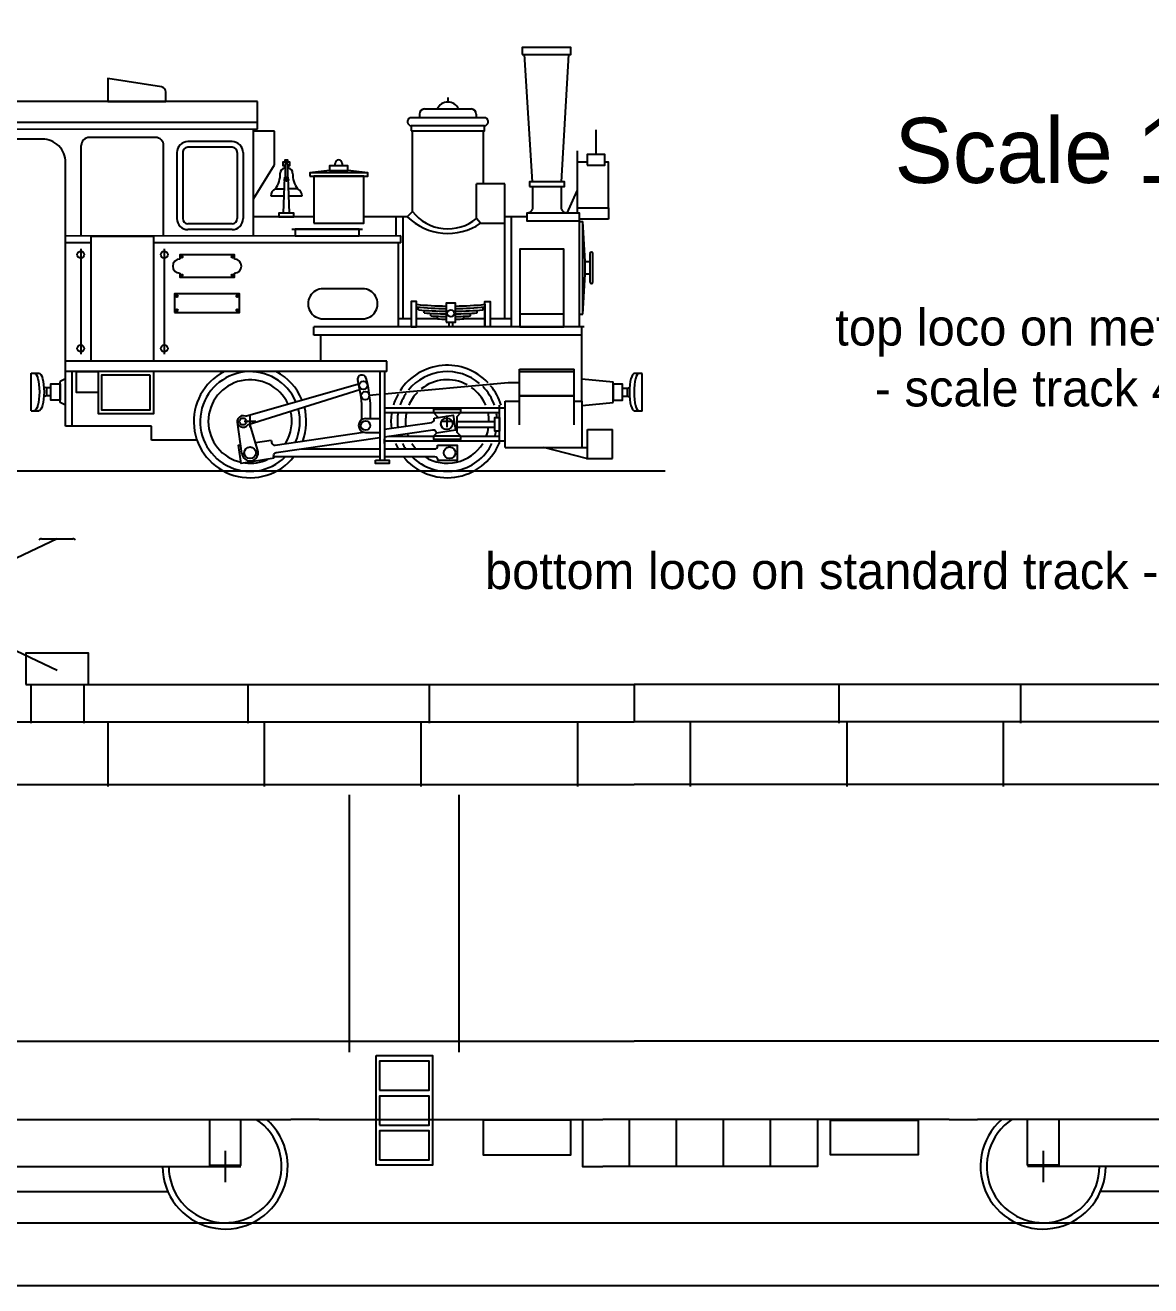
# Model space of a CAD drawing. Extents: x -9190 to 21925, y -3698 to 11555.
# Drawn here: x 19556.3 to 19987.5, y 3560 to 4043.2 of the extents above; entities that cross this region are included whole.
import ezdxf

# ---------------------------------------------------------------- set-up
doc = ezdxf.new("R2010")
doc.units = 0
doc.layers.get('0').update_dxf_attribs({"linetype": 'CONTINUOUS'})

msp = doc.modelspace()

# ---------------------------------------------------------------- linework, layer by layer
for p, q in [((19750.65, 3983.2), (19747.54, 4032.02)), ((19761.76, 3983.2), (19764.56, 4032.02)), ((19645.32, 4013.98), (19540.43, 4013.98)), ((19645.32, 4003.33), (19645.32, 4013.98)), ((19709.32, 4011.13), (19727.09, 4011.13)), ((19718.21, 4015.58), (19718.21, 4013.8)), ((19703.76, 4007.8), (19732.65, 4007.8)), ((19707.32, 4009.13), (19707.32, 4009.13)), ((19707.32, 4009.13), (19707.32, 4007.8)), ((19729.09, 4009.13), (19729.09, 4007.8)), ((19645.32, 4006), (19540.43, 4005.98)), ((19645.32, 4003.33), (19540.43, 4003.32)), ((19643.76, 3962.44), (19643.76, 4003.33)), ((19651.76, 4002.66), (19643.76, 4002.65)), ((19651.76, 3989.77), (19651.76, 4002.66)), ((19774.97, 4003.08), (19774.97, 3993.63)), ((19562.87, 3999.55), (19544.31, 3999.54)), ((19577.76, 3962.43), (19577.76, 3997.1)), ((19606.21, 4000.22), (19580.87, 4000.21)), ((19609.32, 3962.43), (19609.32, 3997.1)), ((19635.54, 3998.67), (19618.65, 3998.66)), ((19635.54, 3996.44), (19618.65, 3996.44)), ((19614.43, 3994.44), (19614.43, 3969.11)), ((19616.65, 3994.44), (19616.65, 3969.11)), ((19637.54, 3994.44), (19637.54, 3969.11)), ((19639.76, 3994.44), (19639.76, 3969.11)), ((19767.76, 3995.13), (19767.76, 3971.13)), ((19571.76, 3889.54), (19571.76, 3990.66)), ((19643.76, 3976.65), (19651.76, 3989.77)), ((19655.92, 3989.96), (19655.92, 3984.93)), ((19656.81, 3989.96), (19656.81, 3984.93)), ((19672.92, 3987.6), (19665.32, 3986.69)), ((19675.04, 3989.38), (19675.04, 3990.27)), ((19677.71, 3990.27), (19677.71, 3989.38)), ((19687.54, 3986.69), (19679.93, 3987.6)), ((19655.26, 3971.13), (19655.7, 3984.93)), ((19655.7, 3984.93), (19657.03, 3984.93)), ((19657.48, 3971.13), (19657.03, 3984.93)), ((19739.98, 3982.42), (19729.21, 3982.42)), ((19729.21, 3969.16), (19729.21, 3982.42)), ((19739.98, 3967.3), (19739.98, 3982.42)), ((19650.33, 3977.81), (19655.47, 3977.81)), ((19652.09, 3980.46), (19655.56, 3980.46)), ((19660.65, 3980.46), (19657.18, 3980.46)), ((19657.26, 3977.81), (19662.4, 3977.81)), ((19763.98, 3971.13), (19767.76, 3979.78)), ((19779.76, 3973.27), (19779.76, 3968.83)), ((19666.87, 3969.8), (19643.76, 3969.8)), ((19702.65, 3969.8), (19685.98, 3969.8)), ((19698.44, 3962.45), (19698.44, 3969.8)), ((19701.11, 3930.69), (19701.11, 3969.8)), ((19702.65, 3969.8), (19704.65, 3971.8)), ((19730.75, 3967.3), (19729.21, 3969.16)), ((19748.43, 3969.8), (19739.98, 3969.8)), ((19739.98, 3930.69), (19739.98, 3969.8)), ((19742.65, 3927.57), (19742.65, 3969.8)), ((19748.43, 3971.13), (19748.43, 3968.27)), ((19768.65, 3930.69), (19768.65, 3969.8)), ((19779.76, 3968.83), (19768.65, 3968.83)), ((19768.65, 3968.02), (19769.98, 3968.02)), ((19770.87, 3952.68), (19769.98, 3968.02)), ((19769.98, 3932.47), (19769.98, 3968.02)), ((19635.54, 3967.11), (19618.65, 3967.11)), ((19635.54, 3964.89), (19618.65, 3964.88)), ((19658.43, 3965.11), (19685.54, 3965.11)), ((19730.75, 3967.3), (19739.98, 3967.3)), ((19700.21, 3962.45), (19571.76, 3962.43)), ((19581.54, 3959.77), (19571.76, 3959.77)), ((19581.54, 3962.43), (19605.54, 3962.43)), ((19581.54, 3914.43), (19581.54, 3962.43)), ((19605.54, 3914.44), (19605.54, 3962.43)), ((19700.21, 3959.79), (19605.54, 3959.77)), ((19699.32, 3927.56), (19699.32, 3959.79)), ((19700.21, 3959.79), (19700.21, 3962.45)), ((19577.54, 3957.54), (19577.54, 3917.1)), ((19609.54, 3957.54), (19609.54, 3917.1)), ((19769.98, 3932.47), (19770.87, 3947.8)), ((19685.54, 3942.23), (19670.43, 3942.23)), ((19706.91, 3934.16), (19707.01, 3935.16)), ((19709.15, 3932.96), (19709.23, 3933.96)), ((19729.48, 3932.96), (19729.4, 3933.96)), ((19731.72, 3934.16), (19731.63, 3935.16)), ((19732.43, 3936.24), (19732.43, 3927.57)), ((19670.43, 3930.69), (19685.54, 3930.68)), ((19685.54, 3930.68), (19685.54, 3930.68)), ((19704.21, 3930.69), (19699.32, 3930.69)), ((19714.25, 3930.69), (19706.21, 3930.69)), ((19711.7, 3931.79), (19711.75, 3932.79)), ((19714.25, 3930.67), (19714.29, 3931.67)), ((19718.65, 3929.35), (19718.65, 3927.57)), ((19719.98, 3929.35), (19719.99, 3927.57)), ((19724.39, 3930.67), (19724.35, 3931.67)), ((19732.43, 3930.69), (19724.38, 3930.69)), ((19726.94, 3931.79), (19726.88, 3932.79)), ((19742.65, 3930.69), (19734.43, 3930.69)), ((19762.65, 3932.47), (19745.76, 3932.47)), ((19768.65, 3932.47), (19769.98, 3932.47)), ((19768.65, 3927.58), (19768.65, 3930.69)), ((19770.43, 3927.58), (19666.87, 3927.56)), ((19666.87, 3924.45), (19666.87, 3927.56)), ((19769.54, 3924.47), (19666.87, 3924.45)), ((19669.54, 3914.45), (19669.54, 3924.45)), ((19769.54, 3899.11), (19769.54, 3927.58)), ((19694.87, 3914.45), (19571.76, 3914.43)), ((19694.87, 3910.45), (19694.87, 3914.45)), ((19558.6, 3909.87), (19561.49, 3909.87)), ((19558.6, 3895.43), (19558.6, 3909.87)), ((19694.87, 3910.45), (19571.76, 3910.43)), ((19574.21, 3889.54), (19574.21, 3910.43)), ((19692.21, 3910.45), (19692.21, 3876.53)), ((19693.98, 3910.45), (19693.98, 3876.53)), ((19745.71, 3911.33), (19766.6, 3911.33)), ((19745.71, 3889.99), (19745.71, 3911.33)), ((19745.71, 3910.44), (19766.6, 3910.44)), ((19766.6, 3889.99), (19766.6, 3911.33)), ((19792.65, 3909.78), (19789.76, 3909.78)), ((19792.65, 3895.33), (19792.65, 3909.78)), ((19571.76, 3907.68), (19569.71, 3906.65)), ((19569.71, 3898.65), (19569.71, 3906.65)), ((19640.74, 3893.33), (19684, 3905.78)), ((19693.98, 3901.93), (19741.37, 3906.23)), ((19741.37, 3906.23), (19745.71, 3906.23)), ((19769.54, 3907.67), (19781.54, 3906.56)), ((19781.54, 3898.56), (19781.54, 3906.56)), ((19564.38, 3904.21), (19563.43, 3904.46)), ((19564.38, 3901.1), (19563.43, 3900.84)), ((19566.16, 3904.21), (19564.38, 3904.21)), ((19564.38, 3904.21), (19564.38, 3901.1)), ((19566.16, 3901.1), (19564.38, 3901.1)), ((19641.68, 3890.21), (19684.47, 3903.65)), ((19688.1, 3901.39), (19692.21, 3901.76)), ((19745.71, 3901.11), (19766.6, 3901.11)), ((19766.6, 3901.11), (19745.71, 3901.11)), ((19785.09, 3904.11), (19786.87, 3904.11)), ((19785.09, 3901), (19786.87, 3901)), ((19786.87, 3904.11), (19787.83, 3904.36)), ((19786.87, 3904.11), (19786.87, 3901)), ((19786.87, 3901), (19787.83, 3900.75)), ((19558.6, 3895.43), (19561.49, 3895.43)), ((19571.76, 3897.54), (19569.71, 3898.65)), ((19693.98, 3896.53), (19740.16, 3896.53)), ((19737.94, 3882.89), (19737.94, 3897.56)), ((19740.16, 3899.11), (19745.71, 3899.11)), ((19740.16, 3881.33), (19740.16, 3899.11)), ((19766.6, 3899.11), (19769.71, 3899.11)), ((19769.71, 3881.33), (19769.71, 3899.11)), ((19769.71, 3897.45), (19781.54, 3898.56)), ((19792.65, 3895.33), (19789.76, 3895.33)), ((19639.33, 3879.11), (19637.56, 3891.01)), ((19644.65, 3891.33), (19640.21, 3891.33)), ((19642.43, 3889.11), (19642.43, 3893.56)), ((19645.3, 3880.53), (19642.43, 3890.06)), ((19686.68, 3892.43), (19692.21, 3892.43)), ((19693.98, 3894.76), (19712.83, 3894.76)), ((19720.21, 3891.33), (19715.76, 3891.33)), ((19717.98, 3889.11), (19717.98, 3893.56)), ((19723.09, 3894.76), (19737.94, 3894.76)), ((19604.65, 3889.55), (19571.76, 3889.54)), ((19604.65, 3884.22), (19604.65, 3889.55)), ((19686.68, 3887.1), (19692.21, 3887.1)), ((19695.62, 3885.69), (19712.83, 3885.69)), ((19723.09, 3885.69), (19737.94, 3885.69)), ((19771.71, 3888.22), (19781.27, 3888.22)), ((19771.71, 3877.11), (19771.71, 3888.22)), ((19781.27, 3877.11), (19781.27, 3888.22)), ((19622.08, 3884.22), (19604.65, 3884.22)), ((19650.51, 3884.18), (19650.61, 3883.56)), ((19693.98, 3882.89), (19693.98, 3884.67)), ((19693.98, 3883.91), (19740.16, 3883.91)), ((19740.16, 3881.33), (19771.27, 3881.33)), ((19771.27, 3877.11), (19754.94, 3881.33)), ((19651.61, 3877.22), (19651.52, 3877.8)), ((19771.27, 3877.11), (19781.27, 3877.11)), ((19568.49, 3846.34), (19515.43, 3821.11)), ((19562.49, 3846.34), (19574.49, 3846.34)), ((19568.49, 3795.87), (19515.43, 3821.11)), ((19556.54, 3790.56), (19789.58, 3790.56)), ((19558.46, 3790.27), (19558.46, 3775.69)), ((19578.74, 3790.27), (19578.74, 3775.69)), ((19641.57, 3790.27), (19641.57, 3775.69)), ((19711.11, 3790.27), (19711.11, 3775.69)), ((20022.61, 3790.56), (19789.58, 3790.56)), ((19789.58, 3790.27), (19789.58, 3776.16)), ((19868.05, 3790.27), (19868.05, 3775.69)), ((19937.58, 3790.27), (19937.58, 3775.69)), ((19481.23, 3776.16), (19789.58, 3776.16)), ((19588.01, 3751.38), (19588.01, 3776.11)), ((19648.01, 3751.38), (19648.01, 3776.11)), ((19708.01, 3751.38), (19708.01, 3776.11)), ((19768.01, 3751.38), (19768.01, 3776.11)), ((20097.93, 3776.16), (19789.58, 3776.16)), ((19811.15, 3751.38), (19811.15, 3776.11)), ((19871.15, 3751.38), (19871.15, 3776.11)), ((19931.15, 3751.38), (19931.15, 3776.11)), ((19489.73, 3752.16), (19789.58, 3752.16)), ((20089.43, 3752.16), (19789.58, 3752.16)), ((19680.57, 3649.5), (19680.57, 3748.16)), ((19722.57, 3649.5), (19722.57, 3748.16)), ((19387.58, 3653.76), (19789.58, 3653.76)), ((20191.58, 3653.76), (19789.58, 3653.76)), ((19481.68, 3623.76), (19658.08, 3623.76)), ((19668.88, 3623.76), (19658.08, 3623.76)), ((19668.88, 3623.76), (19777.58, 3623.76)), ((19910.28, 3623.76), (19777.58, 3623.76)), ((19787.81, 3605.56), (19787.81, 3623.85)), ((19805.81, 3605.56), (19805.81, 3623.85)), ((19823.81, 3605.56), (19823.81, 3623.85)), ((19841.81, 3605.56), (19841.81, 3623.85)), ((19910.28, 3623.76), (19921.08, 3623.76)), ((20097.48, 3623.76), (19921.08, 3623.76)), ((19632.88, 3611.76), (19632.88, 3599.76)), ((19946.28, 3611.76), (19946.28, 3599.76)), ((19506.88, 3605.76), (19632.88, 3605.76)), ((19626.88, 3605.76), (19638.88, 3605.76)), ((19952.28, 3605.76), (19940.28, 3605.76)), ((20072.28, 3605.76), (19946.28, 3605.76)), ((19528.87, 3596.16), (19610.88, 3596.16)), ((20050.28, 3596.16), (19968.27, 3596.16))]:
    msp.add_line(p, q)
at = {"color": 5}
for p, q in [((19801.42, 3872.22), (19290.16, 3872.22)), ((19299.8, 3584.16), (20211.8, 3584.16))]:
    msp.add_line(p, q, dxfattribs=at)
for points in [[(19150, 4415), (20525, 4415), (20525, 3560), (19150, 3560)], [(19746.71, 4032.02), (19765.38, 4032.02), (19765.38, 4034.69), (19746.71, 4034.69)], [(19704.21, 4002.69), (19732.21, 4002.69), (19732.21, 4004.69), (19704.21, 4004.69)], [(19771.57, 3989.61), (19778.36, 3989.61), (19778.36, 3993.63), (19771.57, 3993.63)], [(19655.81, 3990.77), (19656.92, 3990.77), (19656.92, 3991.44), (19655.81, 3991.44)], [(19672.82, 3987.6), (19679.93, 3987.6), (19679.93, 3989.38), (19672.82, 3989.38)], [(19665.32, 3985.35), (19687.54, 3985.35), (19687.54, 3986.69), (19665.32, 3986.69)], [(19666.87, 3967.3), (19685.98, 3967.3), (19685.98, 3985.35), (19666.87, 3985.35)], [(19749.54, 3981.42), (19762.87, 3981.42), (19762.87, 3983.2), (19749.54, 3983.2)], [(19653.48, 3969.8), (19659.26, 3969.8), (19659.26, 3971.13), (19653.48, 3971.13)], [(19659.76, 3962.45), (19684.21, 3962.45), (19684.21, 3965.11), (19659.76, 3965.11)], [(19745.76, 3927.58), (19762.65, 3927.58), (19762.65, 3957.35), (19745.76, 3957.35)], [(19772.65, 3947.8), (19770.87, 3947.8), (19770.87, 3952.68), (19772.65, 3952.68)], [(19613.54, 3933.11), (19638.43, 3933.11), (19638.43, 3940.22), (19613.54, 3940.22)], [(19704.21, 3927.57), (19706.2, 3927.57), (19706.21, 3937.35), (19704.21, 3937.35)], [(19717.54, 3929.35), (19721.09, 3929.35), (19721.09, 3936.68), (19717.54, 3936.68)], [(19734.43, 3927.57), (19732.43, 3927.57), (19732.43, 3937.35), (19734.43, 3937.35)], [(19584.2, 3902.44), (19575.89, 3902.44), (19575.89, 3910.43), (19584.2, 3910.43)], [(19605.54, 3910.44), (19584.2, 3910.44), (19584.2, 3894.44), (19605.54, 3894.44)], [(19569.71, 3899.54), (19566.16, 3899.54), (19566.16, 3905.76), (19569.71, 3905.76)], [(19604.2, 3909.1), (19585.54, 3909.1), (19585.54, 3895.77), (19604.2, 3895.77)], [(19781.54, 3899.44), (19785.09, 3899.44), (19785.09, 3905.67), (19781.54, 3905.67)], [(19712.83, 3896.09), (19723.09, 3896.09), (19723.09, 3894.62), (19712.83, 3894.62)], [(19736.16, 3891.24), (19721.63, 3891.24), (19721.63, 3889.2), (19736.16, 3889.2)], [(19737.94, 3887.56), (19736.16, 3887.56), (19736.16, 3892.89), (19737.94, 3892.89)], [(19712.83, 3885.82), (19723.09, 3885.82), (19723.09, 3884.36), (19712.83, 3884.36)], [(19690.43, 3876.53), (19695.76, 3876.53), (19695.76, 3875.2), (19690.43, 3875.2)], [(19556.54, 3790.56), (19580.54, 3790.56), (19580.54, 3802.56), (19556.54, 3802.56)], [(19690.77, 3648.3), (19712.37, 3648.3), (19712.37, 3606.3), (19690.77, 3606.3)], [(19691.97, 3634.96), (19711.08, 3634.96), (19711.08, 3646.08), (19691.97, 3646.08)], [(19691.97, 3621.63), (19711.08, 3621.63), (19711.08, 3632.74), (19691.97, 3632.74)], [(19765.39, 3623.45), (19731.79, 3623.45), (19731.79, 3610.25), (19765.39, 3610.25)], [(19864.76, 3623.45), (19898.36, 3623.45), (19898.36, 3610.25), (19864.76, 3610.25)], [(19691.97, 3608.3), (19711.08, 3608.3), (19711.08, 3619.41), (19691.97, 3619.41)]]:
    msp.add_lwpolyline(points, close=True)
msp.add_lwpolyline([(19587.98, 4013.98), (19610.21, 4013.98), (19610.21, 4017.61, 0.368472), (19608.52, 4019.59), (19587.98, 4022.87)], format="xyb", close=True)
for points in [[(19704.65, 3971.8), (19704.65, 4002.69), (19731.76, 4002.69), (19731.76, 3982.42)], [(19656.81, 3989.44), (19657.7, 3989.44), (19657.7, 3990.77), (19655.03, 3990.77), (19655.03, 3989.44), (19655.92, 3989.44)], [(19655.92, 3989.44), (19655.63, 3989.44), (19655.63, 3988.42), (19655.92, 3988.42)], [(19656.81, 3988.42), (19657.1, 3988.42), (19657.1, 3989.44), (19656.81, 3989.44)], [(19771.57, 3990.69), (19767.76, 3990.69), (19767.76, 3973.27), (19779.76, 3973.27), (19779.76, 3990.69), (19778.36, 3990.69)], [(19636.47, 3953.56), (19636.47, 3955.16), (19615.49, 3955.16), (19615.49, 3953.56)], [(19772.65, 3955.68), (19772.65, 3944.8)], [(19773.76, 3944.8), (19773.76, 3955.68)], [(19615.49, 3948.23), (19615.49, 3946.63), (19636.47, 3946.63), (19636.47, 3948.23)], [(19712.83, 3894.62), (19714.29, 3893.16), (19714.29, 3892.84)], [(19712.95, 3892.63), (19720.19, 3893.78), (19721.11, 3887.98), (19713.87, 3886.83)], [(19723.09, 3894.62), (19721.63, 3893.16), (19721.63, 3887.29), (19723.09, 3885.82)], [(19713.87, 3886.86), (19712.83, 3885.82)], [(19651.61, 3877.22), (19639.08, 3875.24), (19637.98, 3882.19), (19638.85, 3882.33)], [(19644.5, 3883.22), (19650.51, 3884.18)], [(19662.23, 3880.8), (19692.21, 3880.8)], [(19714.29, 3882.27), (19721.81, 3882.27), (19721.81, 3876.4), (19714.29, 3876.4)], [(19651.51, 3877.87), (19692.21, 3877.87)], [(19626.88, 3623.76), (19626.88, 3606.19), (19638.88, 3606.19), (19638.88, 3623.76)], [(19769.83, 3623.76), (19769.83, 3605.76), (19777.58, 3605.76)], [(19859.83, 3623.76), (19859.83, 3605.76), (19777.58, 3605.76)], [(19952.28, 3623.76), (19952.28, 3606.19), (19940.28, 3606.19), (19940.28, 3623.76)]]:
    msp.add_lwpolyline(points)
for points in [[(19750.65, 3981.42), (19750.65, 3973.35, -0.414214), (19748.43, 3971.13), (19748.43, 3971.13), (19748.43, 3968.27), (19768.65, 3968.27), (19768.65, 3971.13), (19748.43, 3971.13)], [(19765.26, 3971.13), (19763.98, 3971.13, -0.414214), (19761.76, 3973.35), (19761.76, 3981.3)], [(19693.98, 3888.38), (19712.02, 3891, 0.414214), (19713, 3892.34), (19712.95, 3892.63)], [(19650.61, 3883.56), (19650.65, 3883.27, 0.414214), (19652, 3882.29), (19685.9, 3887.22)], [(19693.98, 3885.45), (19712.48, 3888.1, -0.414214), (19713.82, 3887.12), (19713.87, 3886.83)], [(19651.52, 3877.8), (19651.47, 3878.09, -0.414214), (19652.45, 3879.43), (19692.21, 3885.21)], [(19693.98, 3880.8), (19713.12, 3880.8, 0.414214), (19714.29, 3881.97), (19714.29, 3882.27)], [(19693.98, 3877.87), (19713.12, 3877.87, -0.414214), (19714.29, 3876.69), (19714.29, 3876.4)]]:
    msp.add_lwpolyline(points, format="xyb")
for centre, radius in [((19656.37, 3983.95), 0.444), ((19577.54, 3955.32), 1.33), ((19609.54, 3955.32), 1.33), ((19616.25, 3954.41), 0.356), ((19635.72, 3954.41), 0.356), ((19616.25, 3947.38), 0.356), ((19635.72, 3947.38), 0.356), ((19614.43, 3939.33), 0.356), ((19637.54, 3939.33), 0.356), ((19614.43, 3934), 0.356), ((19637.54, 3934), 0.356), ((19719.32, 3932.78), 1.33), ((19577.54, 3919.32), 1.33), ((19609.54, 3919.32), 1.33), ((19685.85, 3905.2), 1.56), ((19686.55, 3901.24), 1.56), ((19639.76, 3891.33), 1.33), ((19686.68, 3889.77), 1.78), ((19717.76, 3890.42), 2.22), ((19642.43, 3879.33), 2.22), ((19718.87, 3879.33), 2.22)]:
    msp.add_circle(centre, radius)
for centre, radius, start, end in [((19709.32, 4009.13), 2, 90, 180), ((19718.21, 4009.35), 4.44, 23.5782, 156.4218), ((19727.09, 4009.13), 2, 0, 90), ((19704.37, 4006.3), 1.62, 112.1663, 264.0939), ((19732.04, 4006.3), 1.62, 275.9061, 67.8337), ((19562.87, 3990.66), 8.89, 0, 90.0068), ((19580.87, 3997.1), 3.11, 90.0096, 180), ((19606.21, 3997.1), 3.11, 0, 90.0096), ((19618.65, 3994.44), 4.22, 90.0096, 180.0096), ((19618.65, 3994.44), 2, 90.0096, 180.0096), ((19635.54, 3994.44), 4.22, 0.0096, 90.0096), ((19635.54, 3994.44), 2, 0.0096, 90.0096), ((19676.38, 3990.27), 1.33, 0, 180), ((19655.77, 3986.64), 1.78, 94.4219, 184.2668), ((19656.37, 3989.96), 0.444, 0, 180), ((19656.96, 3986.64), 1.78, 355.7332, 85.5781), ((19644.22, 3986.27), 9.78, 323.5581, 1.4058), ((19656.37, 3983.95), 0.889, 139.8397, 216.4665), ((19656.37, 3983.95), 0.889, 323.5335, 40.1603), ((19668.52, 3986.27), 9.78, 178.5942, 216.4419), ((19653.25, 3977.78), 2.92, 113.5047, 179.5034), ((19659.49, 3977.78), 2.92, 0.4966, 66.4953), ((19618.65, 3969.11), 4.22, 180.0096, 270.0096), ((19618.65, 3969.11), 2, 180.0096, 270.0096), ((19635.54, 3969.11), 2, 270.0096, 0.0096), ((19635.54, 3969.11), 4.22, 270.0096, 0.0096), ((19718.21, 3985.53), 22.12, 225.3223, 304.5346), ((19718.21, 3982.36), 17.18, 217.9205, 309.7987), ((19615.49, 3950.9), 2.67, 90, 270), ((19636.47, 3950.9), 2.67, 270, 90), ((19773.21, 3955.68), 0.556, 0, 180), ((19773.21, 3944.8), 0.556, 180, 0), ((19670.42, 3936.46), 5.77, 89.9356, 270.0644), ((19685.55, 3936.46), 5.77, 269.9545, 90.0455), ((19719.32, 4064.46), 128.89, 264.1615, 269.2097), ((19719.32, 4064.46), 129.89, 264.2066, 269.2158), ((19719.32, 4064.46), 130.89, 264.562, 269.2218), ((19719.32, 4064.46), 128.89, 270.7903, 275.8385), ((19719.32, 4064.46), 129.89, 270.7842, 275.7934), ((19719.32, 4064.46), 130.89, 270.7782, 275.438), ((19719.32, 4064.46), 131.89, 265.5804, 269.2277), ((19719.32, 4064.46), 132.89, 266.7119, 269.2335), ((19719.32, 4064.46), 133.89, 267.8307, 269.2392), ((19719.32, 4064.46), 131.89, 270.7723, 274.4196), ((19719.32, 4064.46), 132.89, 270.7665, 273.2881), ((19719.32, 4064.46), 133.89, 270.7608, 272.1693), ((19642.43, 3891.33), 21.56, 117.5628, 321.3367), ((19642.43, 3891.33), 19.11, 23.2267, 315.1986), ((19642.43, 3891.33), 21.56, 22.4102, 62.4565), ((19717.98, 3891.33), 21.56, 43.4733, 146.9282), ((19717.98, 3891.33), 19.11, 49.5179, 140.8836), ((19642.43, 3891.33), 16, 24.6304, 257.6652), ((19685.28, 3907.48), 1.67, 15.4374, 195.4374), ((19640.02, 3894.98), 45.29, 356.2119, 15.4374), ((19640.02, 3894.98), 48.62, 356.9974, 15.4374), ((19717.98, 3891.33), 16, 61.7619, 128.6397), ((19717.98, 3891.33), 19.11, 19.0008, 44.7154), ((19717.98, 3891.33), 21.56, 16.7777, 39.542), ((19717.98, 3891.33), 21.56, 150.8596, 163.2223), ((19717.98, 3891.33), 19.11, 145.6862, 160.9992), ((19717.98, 3891.33), 16, 135.737, 157.1146), ((19717.98, 3891.33), 16, 22.8854, 54.6646), ((19642.43, 3891.33), 16, 328.0179, 14.4016), ((19642.43, 3891.33), 19.11, 335.5194, 14.8967), ((19642.43, 3891.33), 21.56, 339.6077, 15.1853), ((19639.76, 3891.33), 2.22, 63.9054, 329.5927), ((19686.68, 3889.77), 2.67, 90, 270), ((19717.98, 3891.33), 21.56, 170.8649, 186.5332), ((19717.98, 3891.33), 19.11, 169.6844, 186.3116), ((19717.98, 3891.33), 16, 167.6497, 185.9317), ((19717.98, 3891.33), 16, 359.6817, 12.3503), ((19717.98, 3891.33), 19.11, 4.6688, 10.3156), ((19717.98, 3891.33), 21.56, 194.5906, 195.1802), ((19717.98, 3891.33), 19.11, 195.4202, 197.1785), ((19717.98, 3891.33), 16, 196.8464, 200.6573), ((19717.98, 3891.33), 16, 339.3427, 352.3377), ((19717.98, 3891.33), 19.11, 342.8215, 348.599), ((19642.43, 3879.33), 3.11, 184.1787, 22.6089), ((19717.98, 3891.33), 21.56, 203.0636, 209.2525), ((19717.98, 3891.33), 19.11, 206.2226, 213.4468), ((19717.98, 3891.33), 21.56, 218.6633, 336.9364), ((19717.98, 3891.33), 16, 211.8554, 221.1729), ((19717.98, 3891.33), 19.11, 224.8014, 333.7774), ((19717.98, 3891.33), 16, 237.3165, 328.1446), ((19642.43, 3891.33), 16, 262.8973, 295.1027), ((19562.55, 3844.93), 1.41, 92.0858, 138.3484), ((19574.44, 3844.93), 1.41, 41.6516, 87.9142), ((19632.88, 3605.76), 24, 180, 48.5904), ((19632.88, 3605.76), 21.6, 180, 56.4427), ((19946.28, 3605.76), 24, 131.4096, 0), ((19946.28, 3605.76), 21.6, 123.5573, 0)]:
    msp.add_arc(centre, radius, start, end)
at = {"extrusion": (0, 0, -1)}
for centre in [(19559.71, 3902.65), (19561.49, 3902.65)]:
    msp.add_ellipse(centre, major_axis=(0, -7.22), ratio=0.276923, start_param=3.141593, end_param=6.283185, dxfattribs=at)
for centre in [(19789.76, 3902.56), (19791.54, 3902.56)]:
    msp.add_ellipse(centre, major_axis=(0, -7.22), ratio=0.276923, start_param=3.141593, end_param=6.283185)

# ---------------------------------------------------------------- texts
at = {"color": 5, "insert": (19889.36, 4007.76), "char_height": 25, "width": 292.9011, "attachment_point": 1}
msp.add_mtext('Scale 1:22.5', dxfattribs=at)
at = {"insert": (19940, 3934.44), "char_height": 14, "width": 711.9834, "attachment_point": 2}
msp.add_mtext('         top loco on metric track\\P         - scale track 45 mm \\P\\P\\Pbottom loco on standard track - scale track 64 mm', dxfattribs=at)

doc.saveas('drawing.dxf')
